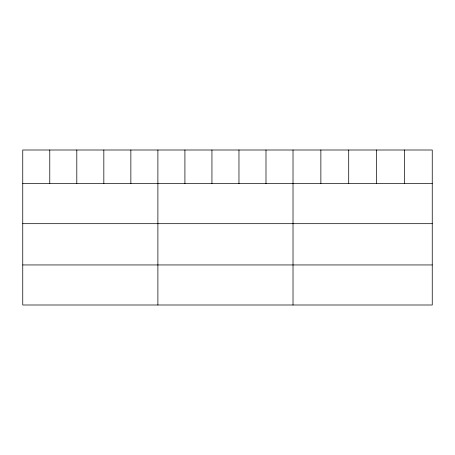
<?xml version="1.0" encoding="UTF-8"?>
<svg xmlns="http://www.w3.org/2000/svg" width="455" height="455" viewBox="0 0 455 455"><rect width="100%" height="100%" fill="white"/><g stroke="black" fill="none" stroke-linecap="round" stroke-linejoin="round"><path stroke-width="0.68" d="M432.25 183.638L432.25 304.998L22.75 304.998L22.75 150.002L432.25 150.002L432.25 183.638L22.75 183.638M22.75 223.684L432.25 223.684M22.75 264.946L432.25 264.946M404.404 150.002L404.404 183.638M376.558 150.002L376.558 183.638M348.712 150.002L348.712 183.638M320.866 150.002L320.866 183.638M293.02 150.002L293.02 304.998M265.993 150.002L265.993 183.638M238.966 150.002L238.966 183.638M211.939 150.002L211.939 183.638M184.912 150.002L184.912 183.638M157.885 150.002L157.885 304.998M130.858 150.002L130.858 183.638M103.831 150.002L103.831 183.638M76.804 150.002L76.804 183.638M49.777 150.002L49.777 183.638"/></g></svg>
